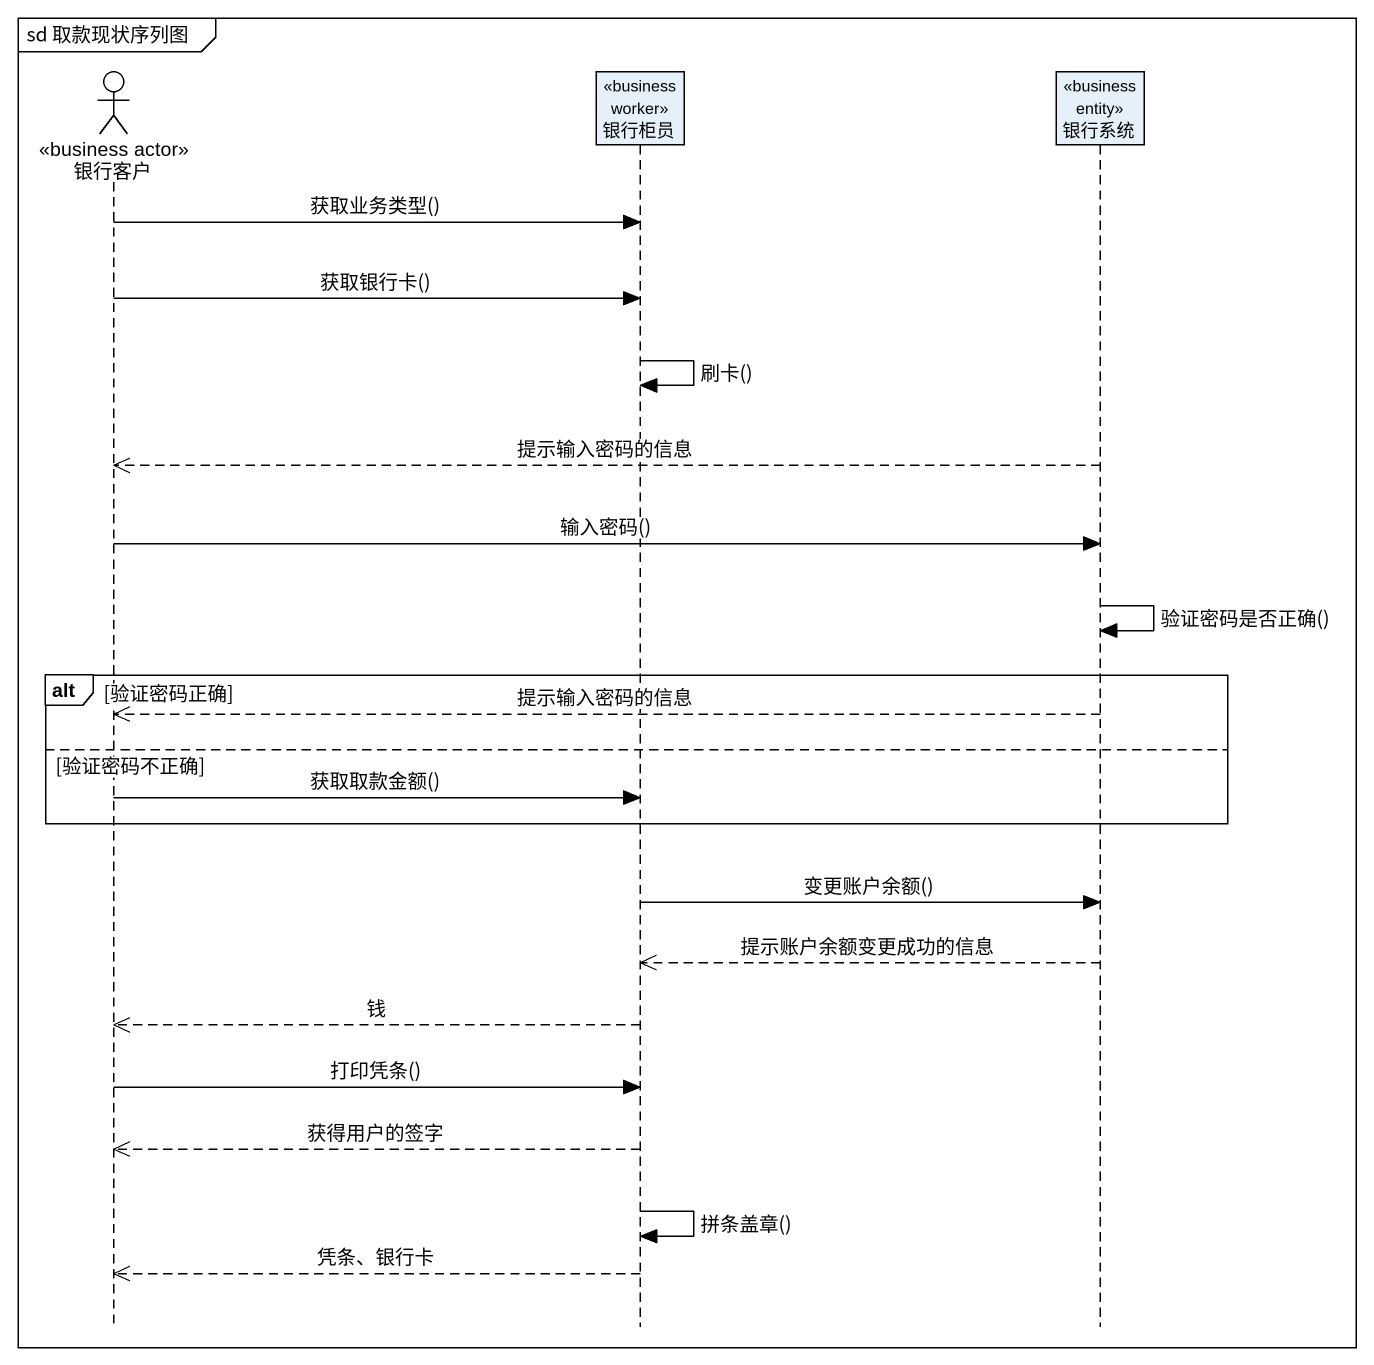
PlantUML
@startuml
mainframe sd 取款现状序列图
hide footbox
actor 银行客户 <<business actor>>
participant 银行柜员 <<business worker>>
participant 银行系统 <<business entity>>

银行客户 -> 银行柜员 : 获取业务类型()
银行客户 -> 银行柜员 : 获取银行卡()
银行柜员 -> 银行柜员 : 刷卡()
银行系统 -->> 银行客户 : 提示输入密码的信息
银行客户 -> 银行系统 : 输入密码()
银行系统 -> 银行系统 : 验证密码是否正确()
alt 验证密码正确
  银行系统 -->> 银行客户 : 提示输入密码的信息
else 验证密码不正确
  银行客户 -> 银行柜员 : 获取取款金额()
end
银行柜员 -> 银行系统 : 变更账户余额()
银行系统 -->> 银行柜员 : 提示账户余额变更成功的信息
银行柜员 -->> 银行客户 : 钱
银行客户 -> 银行柜员 : 打印凭条()
银行柜员 -->> 银行客户 : 获得用户的签字
银行柜员 -> 银行柜员 : 拼条盖章()
银行柜员 -->> 银行客户 : 凭条、银行卡
@enduml
